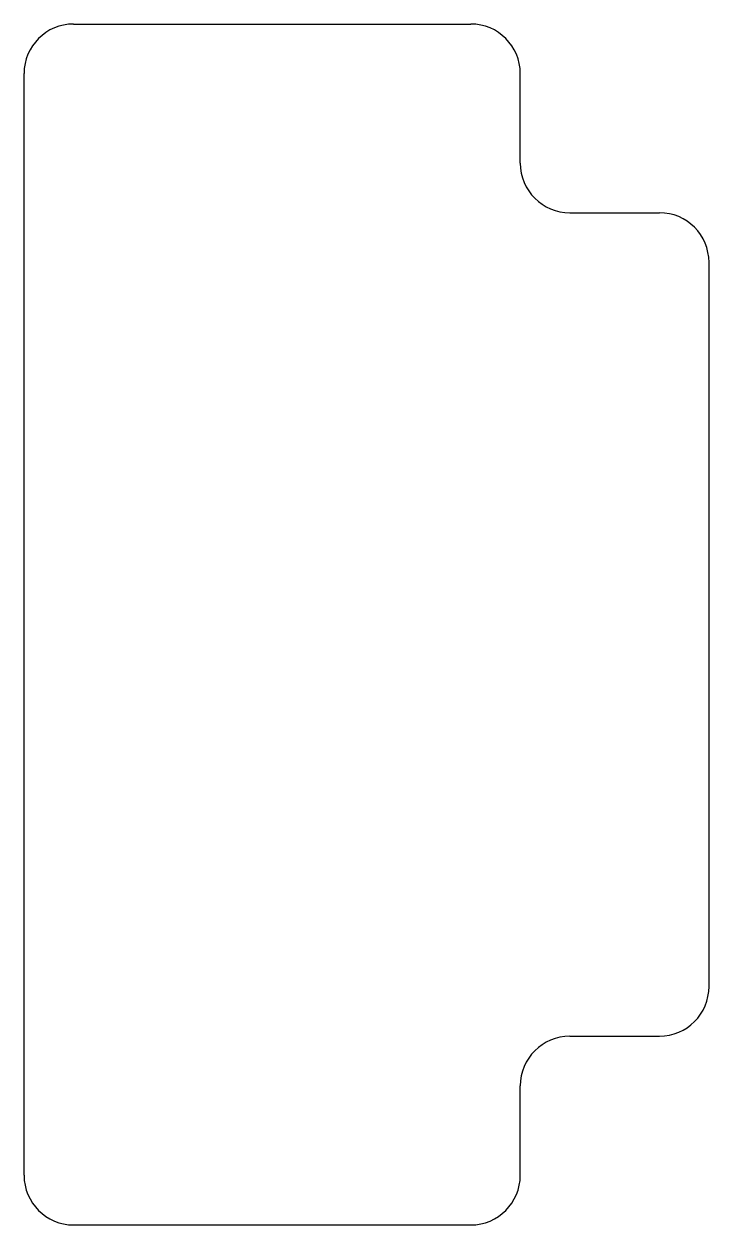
# Model space of a CAD drawing. Header units: millimetres. Extents: x 200 to 269, y 10 to 131.
import ezdxf

# ---------------------------------------------------------------- set-up
doc = ezdxf.new("R2010")
doc.units = ezdxf.units.MM

msp = doc.modelspace()

# ---------------------------------------------------------------- linework, layer by layer
at = {"color": 7, "linetype": 'Continuous', "lineweight": 25}
for p, q in [((205.16, 131.24), (245.16, 131.24)), ((200.16, 15.29), (200.16, 126.24)), ((250.16, 117.23), (250.16, 126.24)), ((255.16, 112.23), (264.17, 112.23)), ((269.17, 34.3), (269.17, 107.23)), ((255.16, 29.3), (264.17, 29.3)), ((250.16, 15.29), (250.16, 24.3)), ((205.16, 10.29), (245.16, 10.29))]:
    msp.add_line(p, q, dxfattribs=at)
for centre, start, end in [((205.16, 126.24), 90, 180), ((245.16, 126.24), 0, 90), ((255.16, 117.23), 180, 270), ((264.17, 107.23), 0, 90), ((264.17, 34.3), 270, 0), ((255.16, 24.3), 90, 180), ((205.16, 15.29), 180, 270), ((245.16, 15.29), 270, 0)]:
    msp.add_arc(centre, 5, start, end, dxfattribs=at)

doc.saveas('drawing.dxf')
